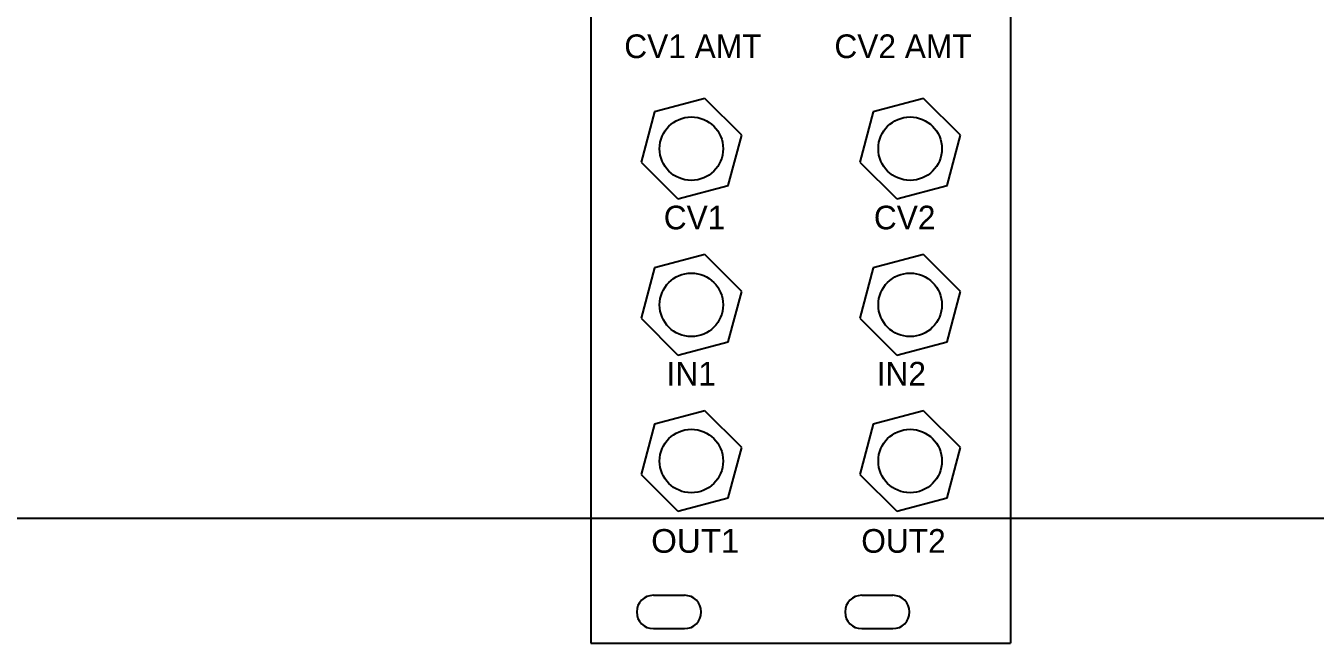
# Model space of a CAD drawing. Extents: x -1423 to 1501, y 0 to 128.
# Drawn here: x -54.2 to 69.5, y 0 to 59.3 of the extents above; entities that cross this region are included whole.
import ezdxf

# ---------------------------------------------------------------- set-up
doc = ezdxf.new("R2010")
doc.units = 0
for name, color, linetype in [('CONSTRUCTION', 7, 'CONTINUOUS'), ('DXF_VCO-1A-B-PANEL-1-1_MO0', 7, 'CONTINUOUS'), ('LAYER1', 7, 'CONTINUOUS')]:
    doc.layers.add(name, color=color, linetype=linetype)
doc.styles.add('TEXT690348', font='arial.ttf', dxfattribs={"height": 0.2})
doc.styles.add('TEXT702657', font='txt', dxfattribs={"height": 0.2})
doc.styles.add('TEXT702660', font='txt', dxfattribs={"height": 0.2})
doc.styles.add('TEXT702663', font='txt', dxfattribs={"height": 0.2})
doc.styles.add('TEXT702672', font='txt', dxfattribs={"height": 0.2})
doc.styles.add('TEXT702675', font='txt', dxfattribs={"height": 0.2})
doc.styles.add('TEXT702678', font='txt', dxfattribs={"height": 0.2})
doc.styles.add('TEXT702681', font='txt', dxfattribs={"height": 0.2})

msp = doc.modelspace()

# ---------------------------------------------------------------- linework, layer by layer
at = {"layer": 'CONSTRUCTION', "color": 6}
msp.add_line((-1422.78, 12), (1500.95, 12), dxfattribs=at)
at = {"layer": 'DXF_VCO-1A-B-PANEL-1-1_MO0', "color": 178}
for p, q in [((6, 4.6), (9, 4.6)), ((6, 1.4), (9, 1.4)), ((0, 0), (40.3, 0))]:
    msp.add_line(p, q, dxfattribs=at)
for centre, start, end in [((6, 3), 90, 270), ((9, 3), 270, 90)]:
    msp.add_arc(centre, 1.6, start, end, dxfattribs=at)
at = {"layer": 'LAYER1', "color": 7}
for p, q in [((0, 128.5), (0, 0)), ((40.3, 128.5), (40.3, 0))]:
    msp.add_line(p, q, dxfattribs=at)
at = {"layer": 'LAYER1', "color": 18}
for p, q in [((10.94, 52.33), (6.11, 51.04)), ((14.48, 48.79), (10.94, 52.33)), ((31.94, 52.33), (27.11, 51.04)), ((35.48, 48.79), (31.94, 52.33)), ((6.11, 51.04), (4.82, 46.21)), ((27.11, 51.04), (25.82, 46.21)), ((13.19, 43.96), (14.48, 48.79)), ((34.19, 43.96), (35.48, 48.79)), ((4.82, 46.21), (8.36, 42.67)), ((25.82, 46.21), (29.36, 42.67)), ((8.36, 42.67), (13.19, 43.96)), ((29.36, 42.67), (34.19, 43.96)), ((10.94, 37.33), (6.11, 36.04)), ((14.48, 33.79), (10.94, 37.33)), ((31.94, 37.33), (27.11, 36.04)), ((35.48, 33.79), (31.94, 37.33)), ((6.11, 36.04), (4.82, 31.21)), ((27.11, 36.04), (25.82, 31.21)), ((13.19, 28.96), (14.48, 33.79)), ((34.19, 28.96), (35.48, 33.79)), ((4.82, 31.21), (8.36, 27.67)), ((25.82, 31.21), (29.36, 27.67)), ((8.36, 27.67), (13.19, 28.96)), ((29.36, 27.67), (34.19, 28.96)), ((10.94, 22.33), (6.11, 21.04)), ((14.48, 18.79), (10.94, 22.33)), ((31.94, 22.33), (27.11, 21.04)), ((35.48, 18.79), (31.94, 22.33)), ((6.11, 21.04), (4.82, 16.21)), ((27.11, 21.04), (25.82, 16.21)), ((13.19, 13.96), (14.48, 18.79)), ((34.19, 13.96), (35.48, 18.79)), ((4.82, 16.21), (8.36, 12.67)), ((25.82, 16.21), (29.36, 12.67)), ((8.36, 12.67), (13.19, 13.96)), ((29.36, 12.67), (34.19, 13.96))]:
    msp.add_line(p, q, dxfattribs=at)
at = {"layer": 'LAYER1', "color": 178}
for p, q in [((26, 4.6), (29, 4.6)), ((26, 1.4), (29, 1.4))]:
    msp.add_line(p, q, dxfattribs=at)
for centre in [(9.65, 47.5), (30.65, 47.5), (9.65, 32.5), (9.65, 17.5), (30.65, 17.5)]:
    msp.add_circle(centre, 3.05, dxfattribs=at)
at = {"layer": 'LAYER1', "color": 18}
msp.add_circle((30.65, 32.5), 3.05, dxfattribs=at)
at = {"layer": 'LAYER1', "color": 178}
for centre, start, end in [((26, 3), 90, 270), ((29, 3), 270, 90)]:
    msp.add_arc(centre, 1.6, start, end, dxfattribs=at)

# ---------------------------------------------------------------- texts
at = {"layer": 'LAYER1', "color": 18}
for s, style, p in [('CV1 AMT', 'TEXT702663', (3.21, 56.2)), ('CV2 AMT', 'TEXT702681', (23.38, 56.2)), ('CV1', 'TEXT702660', (7, 39.75)), ('CV2', 'TEXT702678', (27.17, 39.75)), ('IN1', 'TEXT702657', (7.27, 24.75)), ('IN2', 'TEXT702675', (27.44, 24.75)), ('OUT1', 'TEXT690348', (5.79, 8.69)), ('OUT2', 'TEXT702672', (25.96, 8.69))]:
    msp.add_text(s, height=2.273, dxfattribs=dict(at, style=style)).set_placement(p)

doc.saveas('drawing.dxf')
